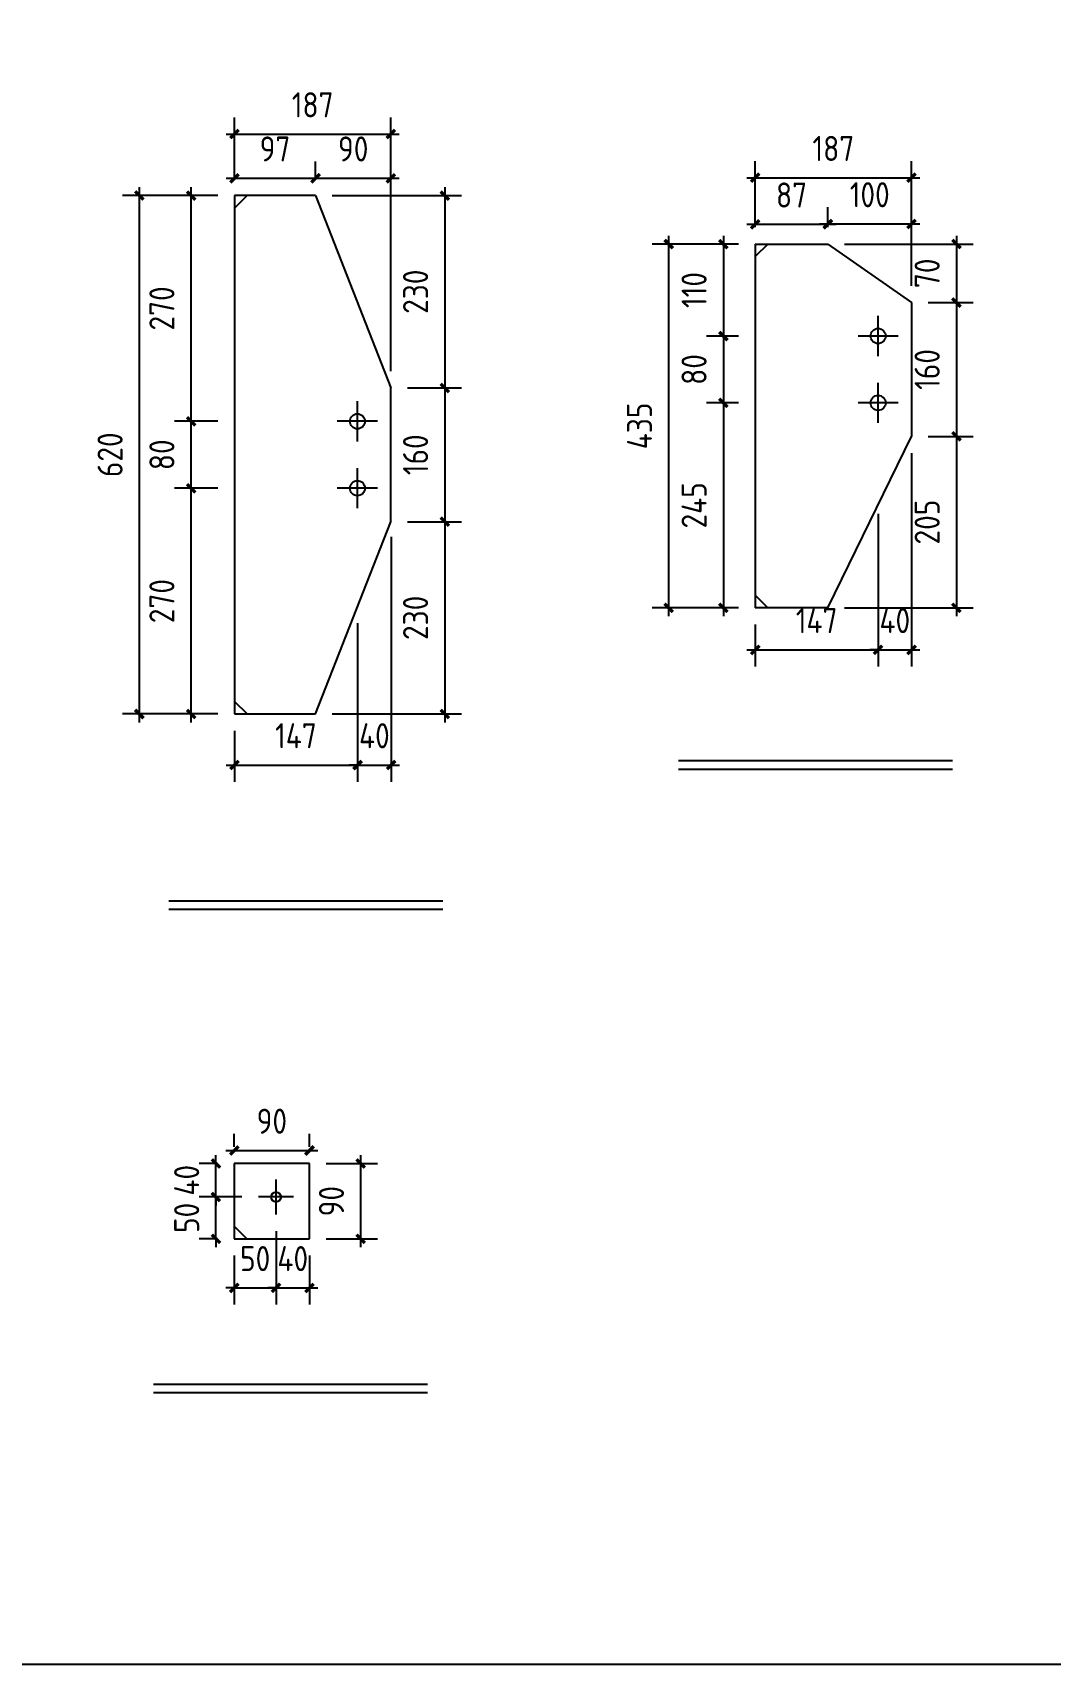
# Model space of a CAD drawing. Extents: x 102162 to 621267, y -39398 to 328893.
# Drawn here: x 287519 to 288736, y 317607 to 319559 of the extents above; entities that cross this region are included whole.
import ezdxf

# ---------------------------------------------------------------- set-up
doc = ezdxf.new("R2010")
doc.units = 0
doc.header["$LTSCALE"] = 1000
doc.header["$MEASUREMENT"] = 0
doc.styles.get("Standard").update_dxf_attribs({"font": 'gbenor.shx', "bigfont": 'gbcbig.shx'})
doc.dimstyles.get("Standard").update_dxf_attribs({"dimscale": 100, "dimtxt": 3.5, "dimasz": 1, "dimexe": 2.5, "dimexo": 3, "dimgap": 1.5, "dimtad": 1, "dimdec": 0, "dimzin": 0, "dimdsep": 46, "dimtxsty": 'Standard', "dimblk": 'ARCHTICK', "dimcen": 0.09, "dimadec": 0, "dimazin": 0, "dimtfac": 1, "dimtdec": 0, "dimtix": 1, "dimtmove": 2, "dimatfit": 3, "dimfxl": 1, "dimtolj": 1, "dimtzin": 0, "dimarcsym": 0})

# ---------------------------------------------------------------- blocks, each defined once
blk = doc.blocks.new('_ArchTick')
at = {"color": 0, "linetype": 'ByBlock', "const_width": 0.4}
blk.add_lwpolyline([(-0.5, -0.5), (0.5, 0.5)], dxfattribs=at)
blk = doc.blocks.new('*D10120')
at = {"color": 3, "lineweight": -2}
for p, q in [((287810.1, 318125.3), (287810.1, 318037.6)), ((287760.1, 318096.3), (287760.1, 318037.6)), ((287760.1, 318057.6), (287750.1, 318057.6)), ((287760.1, 318057.6), (287810.1, 318057.6)), ((287810.1, 318057.6), (287820.1, 318057.6))]:
    blk.add_line(p, q, dxfattribs=at)
at = {"layer": 'Defpoints', "color": 0}
for p in [(287810.1, 318145.3), (287760.1, 318116.3), (287810.1, 318057.6)]:
    blk.add_point(p, dxfattribs=at)
at = {"color": 3, "lineweight": -2, "xscale": 10, "yscale": 10, "zscale": 10}
blk.add_blockref('_ArchTick', (287760.1, 318057.6), dxfattribs=at)
at = {"color": 3, "lineweight": -2, "xscale": 10, "yscale": 10, "zscale": 10, "rotation": 180}
blk.add_blockref('_ArchTick', (287810.1, 318057.6), dxfattribs=at)
at = {"color": 0, "insert": (287785.1, 318092.6), "char_height": 30, "attachment_point": 5}
blk.add_mtext('\\A1;50', dxfattribs=at)
blk = doc.blocks.new('*D10121')
at = {"color": 3, "lineweight": -2}
for p, q in [((287810.1, 318125.3), (287810.1, 318037.6)), ((287850.1, 318096.3), (287850.1, 318037.6)), ((287810.1, 318057.6), (287800.1, 318057.6)), ((287810.1, 318057.6), (287850.1, 318057.6)), ((287850.1, 318057.6), (287860.1, 318057.6))]:
    blk.add_line(p, q, dxfattribs=at)
at = {"layer": 'Defpoints', "color": 0}
for p in [(287810.1, 318145.3), (287850.1, 318116.3), (287850.1, 318057.6)]:
    blk.add_point(p, dxfattribs=at)
at = {"color": 3, "lineweight": -2, "xscale": 10, "yscale": 10, "zscale": 10}
blk.add_blockref('_ArchTick', (287810.1, 318057.6), dxfattribs=at)
at = {"color": 3, "lineweight": -2, "xscale": 10, "yscale": 10, "zscale": 10, "rotation": 180}
blk.add_blockref('_ArchTick', (287850.1, 318057.6), dxfattribs=at)
at = {"color": 0, "insert": (287830.1, 318092.6), "char_height": 30, "attachment_point": 5}
blk.add_mtext('\\A1;40', dxfattribs=at)
blk = doc.blocks.new('*D10122')
at = {"color": 3, "lineweight": -2}
for p, q in [((287738.2, 318166.3), (287738.2, 318176.3)), ((287769.1, 318166.3), (287718.2, 318166.3)), ((287738.2, 318116.3), (287738.2, 318166.3)), ((287740.1, 318116.3), (287718.2, 318116.3)), ((287738.2, 318116.3), (287738.2, 318106.3))]:
    blk.add_line(p, q, dxfattribs=at)
at = {"layer": 'Defpoints', "color": 0}
for p in [(287738.2, 318166.3), (287789.1, 318166.3), (287760.1, 318116.3)]:
    blk.add_point(p, dxfattribs=at)
at = {"color": 3, "lineweight": -2, "xscale": 10, "yscale": 10, "zscale": 10}
for p, rotation in [((287738.2, 318166.3), 270), ((287738.2, 318116.3), 90)]:
    blk.add_blockref('_ArchTick', p, dxfattribs=dict(at, rotation=rotation))
at = {"color": 0, "insert": (287703.2, 318141.3), "char_height": 30, "attachment_point": 5, "rotation": 90}
blk.add_mtext('\\A1;50', dxfattribs=at)
blk = doc.blocks.new('*D10123')
at = {"color": 3, "lineweight": -2}
for p, q in [((287738.2, 318206.3), (287738.2, 318216.3)), ((287740.1, 318206.3), (287718.2, 318206.3)), ((287738.2, 318166.3), (287738.2, 318206.3)), ((287769.1, 318166.3), (287718.2, 318166.3)), ((287738.2, 318166.3), (287738.2, 318156.3))]:
    blk.add_line(p, q, dxfattribs=at)
at = {"layer": 'Defpoints', "color": 0}
for p in [(287738.2, 318206.3), (287760.1, 318206.3), (287789.1, 318166.3)]:
    blk.add_point(p, dxfattribs=at)
at = {"color": 3, "lineweight": -2, "xscale": 10, "yscale": 10, "zscale": 10}
for p, rotation in [((287738.2, 318206.3), 270), ((287738.2, 318166.3), 90)]:
    blk.add_blockref('_ArchTick', p, dxfattribs=dict(at, rotation=rotation))
at = {"color": 0, "insert": (287703.2, 318186.3), "char_height": 30, "attachment_point": 5, "rotation": 90}
blk.add_mtext('\\A1;40', dxfattribs=at)
blk = doc.blocks.new('*D10124')
at = {"color": 3, "lineweight": -2}
for p, q in [((287760.1, 318226.3), (287760.1, 318241.9)), ((287850.1, 318226.3), (287850.1, 318241.9)), ((287750.1, 318221.9), (287860.1, 318221.9))]:
    blk.add_line(p, q, dxfattribs=at)
at = {"layer": 'Defpoints', "color": 0}
for p in [(287850.1, 318221.9), (287760.1, 318206.3), (287850.1, 318206.3)]:
    blk.add_point(p, dxfattribs=at)
at = {"color": 3, "lineweight": -2, "xscale": 10, "yscale": 10, "zscale": 10, "rotation": 180}
blk.add_blockref('_ArchTick', (287760.1, 318221.9), dxfattribs=at)
at = {"color": 3, "lineweight": -2, "xscale": 10, "yscale": 10, "zscale": 10}
blk.add_blockref('_ArchTick', (287850.1, 318221.9), dxfattribs=at)
at = {"color": 0, "insert": (287805.1, 318256.9), "char_height": 30, "attachment_point": 5}
blk.add_mtext('\\A1;90', dxfattribs=at)
blk = doc.blocks.new('*D10125')
at = {"color": 3, "lineweight": -2}
for p, q in [((287911.4, 318106.3), (287911.4, 318216.3)), ((287870.1, 318206.3), (287931.4, 318206.3)), ((287870.1, 318116.3), (287931.4, 318116.3))]:
    blk.add_line(p, q, dxfattribs=at)
at = {"layer": 'Defpoints', "color": 0}
for p in [(287850.1, 318206.3), (287911.4, 318206.3), (287850.1, 318116.3)]:
    blk.add_point(p, dxfattribs=at)
at = {"color": 3, "lineweight": -2, "xscale": 10, "yscale": 10, "zscale": 10}
for p, rotation in [((287911.4, 318206.3), 90), ((287911.4, 318116.3), 270)]:
    blk.add_blockref('_ArchTick', p, dxfattribs=dict(at, rotation=rotation))
at = {"color": 0, "insert": (287876.4, 318161.3), "char_height": 30, "attachment_point": 5, "rotation": 90}
blk.add_mtext('\\A1;90', dxfattribs=at)
blk = doc.blocks.new('*D10136')
at = {"color": 3, "lineweight": -2}
for p, q in [((287760.4, 318723.9), (287760.4, 318662.9)), ((287907.4, 318723.9), (287907.4, 318662.9)), ((287750.4, 318682.9), (287917.4, 318682.9))]:
    blk.add_line(p, q, dxfattribs=at)
at = {"layer": 'Defpoints', "color": 0}
for p in [(287760.4, 318743.9), (287907.4, 318743.9), (287907.4, 318682.9)]:
    blk.add_point(p, dxfattribs=at)
at = {"color": 3, "lineweight": -2, "xscale": 10, "yscale": 10, "zscale": 10, "rotation": 180}
blk.add_blockref('_ArchTick', (287760.4, 318682.9), dxfattribs=at)
at = {"color": 3, "lineweight": -2, "xscale": 10, "yscale": 10, "zscale": 10}
blk.add_blockref('_ArchTick', (287907.4, 318682.9), dxfattribs=at)
at = {"color": 0, "insert": (287833.9, 318717.9), "char_height": 30, "attachment_point": 5}
blk.add_mtext('\\A1;147', dxfattribs=at)
blk = doc.blocks.new('*D10018')
at = {"color": 3, "lineweight": -2}
for p, q in [((287947.7, 318955.6), (287947.7, 318662.9)), ((287907.7, 318852.5), (287907.7, 318662.9)), ((287907.7, 318682.9), (287897.7, 318682.9)), ((287907.7, 318682.9), (287947.7, 318682.9)), ((287947.7, 318682.9), (287957.7, 318682.9))]:
    blk.add_line(p, q, dxfattribs=at)
at = {"layer": 'Defpoints', "color": 0}
for p in [(287947.7, 318975.6), (287907.7, 318872.5), (287947.7, 318682.9)]:
    blk.add_point(p, dxfattribs=at)
at = {"color": 3, "lineweight": -2, "xscale": 10, "yscale": 10, "zscale": 10}
blk.add_blockref('_ArchTick', (287907.7, 318682.9), dxfattribs=at)
at = {"color": 3, "lineweight": -2, "xscale": 10, "yscale": 10, "zscale": 10, "rotation": 180}
blk.add_blockref('_ArchTick', (287947.7, 318682.9), dxfattribs=at)
at = {"color": 0, "insert": (287927.7, 318717.9), "char_height": 30, "attachment_point": 5}
blk.add_mtext('\\A1;40', dxfattribs=at)
blk = doc.blocks.new('*D10019')
at = {"color": 3, "lineweight": -2}
for p, q in [((287740.4, 319013.9), (287688.6, 319013.9)), ((287708.6, 318733.9), (287708.6, 319023.9)), ((287740.4, 318743.9), (287688.6, 318743.9))]:
    blk.add_line(p, q, dxfattribs=at)
at = {"layer": 'Defpoints', "color": 0}
for p in [(287708.6, 319013.9), (287760.4, 319013.9), (287760.4, 318743.9)]:
    blk.add_point(p, dxfattribs=at)
at = {"color": 3, "lineweight": -2, "xscale": 10, "yscale": 10, "zscale": 10}
for p, rotation in [((287708.6, 319013.9), 90), ((287708.6, 318743.9), 270)]:
    blk.add_blockref('_ArchTick', p, dxfattribs=dict(at, rotation=rotation))
at = {"color": 0, "insert": (287673.6, 318878.9), "char_height": 30, "attachment_point": 5, "rotation": 90}
blk.add_mtext('\\A1;270', dxfattribs=at)
blk = doc.blocks.new('*D10020')
at = {"color": 3, "lineweight": -2}
for p, q in [((287740.4, 319093.9), (287688.6, 319093.9)), ((287708.6, 319003.9), (287708.6, 319103.9)), ((287740.4, 319013.9), (287688.6, 319013.9))]:
    blk.add_line(p, q, dxfattribs=at)
at = {"layer": 'Defpoints', "color": 0}
for p in [(287708.6, 319093.9), (287760.4, 319093.9), (287760.4, 319013.9)]:
    blk.add_point(p, dxfattribs=at)
at = {"color": 3, "lineweight": -2, "xscale": 10, "yscale": 10, "zscale": 10}
for p, rotation in [((287708.6, 319093.9), 90), ((287708.6, 319013.9), 270)]:
    blk.add_blockref('_ArchTick', p, dxfattribs=dict(at, rotation=rotation))
at = {"color": 0, "insert": (287673.6, 319053.9), "char_height": 30, "attachment_point": 5, "rotation": 90}
blk.add_mtext('\\A1;80', dxfattribs=at)
blk = doc.blocks.new('*D10137')
at = {"color": 3, "lineweight": -2}
for p, q in [((287740.4, 319363.9), (287688.6, 319363.9)), ((287708.6, 319083.9), (287708.6, 319373.9)), ((287740.4, 319093.9), (287688.6, 319093.9))]:
    blk.add_line(p, q, dxfattribs=at)
at = {"layer": 'Defpoints', "color": 0}
for p in [(287708.6, 319363.9), (287760.4, 319363.9), (287760.4, 319093.9)]:
    blk.add_point(p, dxfattribs=at)
at = {"color": 3, "lineweight": -2, "xscale": 10, "yscale": 10, "zscale": 10}
for p, rotation in [((287708.6, 319363.9), 90), ((287708.6, 319093.9), 270)]:
    blk.add_blockref('_ArchTick', p, dxfattribs=dict(at, rotation=rotation))
at = {"color": 0, "insert": (287673.6, 319228.9), "char_height": 30, "attachment_point": 5, "rotation": 90}
blk.add_mtext('\\A1;270', dxfattribs=at)
blk = doc.blocks.new('*D10138')
at = {"color": 3, "lineweight": -2}
for p, q in [((287740.4, 319363.9), (287626.6, 319363.9)), ((287646.6, 318733.9), (287646.6, 319373.9)), ((287740.4, 318743.9), (287626.6, 318743.9))]:
    blk.add_line(p, q, dxfattribs=at)
at = {"layer": 'Defpoints', "color": 0}
for p in [(287646.6, 319363.9), (287760.4, 319363.9), (287760.4, 318743.9)]:
    blk.add_point(p, dxfattribs=at)
at = {"color": 3, "lineweight": -2, "xscale": 10, "yscale": 10, "zscale": 10}
for p, rotation in [((287646.6, 319363.9), 90), ((287646.6, 318743.9), 270)]:
    blk.add_blockref('_ArchTick', p, dxfattribs=dict(at, rotation=rotation))
at = {"color": 0, "insert": (287611.6, 319053.9), "char_height": 30, "attachment_point": 5, "rotation": 90}
blk.add_mtext('\\A1;620', dxfattribs=at)
blk = doc.blocks.new('*D10021')
at = {"color": 3, "lineweight": -2}
for p, q in [((287760.4, 319383.9), (287760.4, 319457.4)), ((287947.4, 319153.9), (287947.4, 319457.4)), ((287750.4, 319437.4), (287957.4, 319437.4))]:
    blk.add_line(p, q, dxfattribs=at)
at = {"layer": 'Defpoints', "color": 0}
for p in [(287947.4, 319437.4), (287760.4, 319363.9), (287947.4, 319133.9)]:
    blk.add_point(p, dxfattribs=at)
at = {"color": 3, "lineweight": -2, "xscale": 10, "yscale": 10, "zscale": 10, "rotation": 180}
blk.add_blockref('_ArchTick', (287760.4, 319437.4), dxfattribs=at)
at = {"color": 3, "lineweight": -2, "xscale": 10, "yscale": 10, "zscale": 10}
blk.add_blockref('_ArchTick', (287947.4, 319437.4), dxfattribs=at)
at = {"color": 0, "insert": (287853.9, 319472.4), "char_height": 30, "attachment_point": 5}
blk.add_mtext('\\A1;187', dxfattribs=at)
blk = doc.blocks.new('*D10022')
at = {"color": 3, "lineweight": -2}
for p, q in [((287877.4, 319363.9), (288032, 319363.9)), ((288012, 319373.9), (288012, 319123.9)), ((287967.4, 319133.9), (288032, 319133.9))]:
    blk.add_line(p, q, dxfattribs=at)
at = {"layer": 'Defpoints', "color": 0}
for p in [(287857.4, 319363.9), (287947.4, 319133.9), (288012, 319133.9)]:
    blk.add_point(p, dxfattribs=at)
at = {"color": 3, "lineweight": -2, "xscale": 10, "yscale": 10, "zscale": 10}
for p, rotation in [((288012, 319363.9), 90), ((288012, 319133.9), 270)]:
    blk.add_blockref('_ArchTick', p, dxfattribs=dict(at, rotation=rotation))
at = {"color": 0, "insert": (287977, 319248.9), "char_height": 30, "attachment_point": 5, "rotation": 90}
blk.add_mtext('\\A1;230', dxfattribs=at)
blk = doc.blocks.new('*D10023')
at = {"color": 3, "lineweight": -2}
for p, q in [((288012, 319143.9), (288012, 318963.9)), ((287967.4, 319133.9), (288032, 319133.9)), ((287967.4, 318973.9), (288032, 318973.9))]:
    blk.add_line(p, q, dxfattribs=at)
at = {"layer": 'Defpoints', "color": 0}
for p in [(287947.4, 319133.9), (287947.4, 318973.9), (288012, 318973.9)]:
    blk.add_point(p, dxfattribs=at)
at = {"color": 3, "lineweight": -2, "xscale": 10, "yscale": 10, "zscale": 10}
for p, rotation in [((288012, 319133.9), 90), ((288012, 318973.9), 270)]:
    blk.add_blockref('_ArchTick', p, dxfattribs=dict(at, rotation=rotation))
at = {"color": 0, "insert": (287977, 319053.9), "char_height": 30, "attachment_point": 5, "rotation": 90}
blk.add_mtext('\\A1;160', dxfattribs=at)
blk = doc.blocks.new('*D10024')
at = {"color": 3, "lineweight": -2}
for p, q in [((287967.4, 318973.9), (288032, 318973.9)), ((288012, 318983.9), (288012, 318733.9)), ((287877.4, 318743.9), (288032, 318743.9))]:
    blk.add_line(p, q, dxfattribs=at)
at = {"layer": 'Defpoints', "color": 0}
for p in [(287947.4, 318973.9), (287857.4, 318743.9), (288012, 318743.9)]:
    blk.add_point(p, dxfattribs=at)
at = {"color": 3, "lineweight": -2, "xscale": 10, "yscale": 10, "zscale": 10}
for p, rotation in [((288012, 318973.9), 90), ((288012, 318743.9), 270)]:
    blk.add_blockref('_ArchTick', p, dxfattribs=dict(at, rotation=rotation))
at = {"color": 0, "insert": (287977, 318858.9), "char_height": 30, "attachment_point": 5, "rotation": 90}
blk.add_mtext('\\A1;230', dxfattribs=at)
blk = doc.blocks.new('*D10139')
at = {"color": 3, "lineweight": -2}
for p, q in [((287760.4, 319383.9), (287760.4, 319404.6)), ((287857.4, 319383.9), (287857.4, 319404.6)), ((287750.4, 319384.6), (287867.4, 319384.6))]:
    blk.add_line(p, q, dxfattribs=at)
at = {"layer": 'Defpoints', "color": 0}
for p in [(287857.4, 319384.6), (287760.4, 319363.9), (287857.4, 319363.9)]:
    blk.add_point(p, dxfattribs=at)
at = {"color": 3, "lineweight": -2, "xscale": 10, "yscale": 10, "zscale": 10, "rotation": 180}
blk.add_blockref('_ArchTick', (287760.4, 319384.6), dxfattribs=at)
at = {"color": 3, "lineweight": -2, "xscale": 10, "yscale": 10, "zscale": 10}
blk.add_blockref('_ArchTick', (287857.4, 319384.6), dxfattribs=at)
at = {"color": 0, "insert": (287808.9, 319419.6), "char_height": 30, "attachment_point": 5}
blk.add_mtext('\\A1;97', dxfattribs=at)
blk = doc.blocks.new('*D10140')
at = {"color": 3, "lineweight": -2}
for p, q in [((287857.4, 319383.9), (287857.4, 319404.6)), ((287947.4, 319153.9), (287947.4, 319404.6)), ((287847.4, 319384.6), (287957.4, 319384.6))]:
    blk.add_line(p, q, dxfattribs=at)
at = {"layer": 'Defpoints', "color": 0}
for p in [(287947.4, 319384.6), (287857.4, 319363.9), (287947.4, 319133.9)]:
    blk.add_point(p, dxfattribs=at)
at = {"color": 3, "lineweight": -2, "xscale": 10, "yscale": 10, "zscale": 10, "rotation": 180}
blk.add_blockref('_ArchTick', (287857.4, 319384.6), dxfattribs=at)
at = {"color": 3, "lineweight": -2, "xscale": 10, "yscale": 10, "zscale": 10}
blk.add_blockref('_ArchTick', (287947.4, 319384.6), dxfattribs=at)
at = {"color": 0, "insert": (287902.4, 319419.6), "char_height": 30, "attachment_point": 5}
blk.add_mtext('\\A1;90', dxfattribs=at)
blk = doc.blocks.new('*D10141')
at = {"color": 3, "lineweight": -2}
for p, q in [((288363.2, 319305.9), (288325.1, 319305.9)), ((288345.1, 319315.9), (288345.1, 319185.9)), ((288363.2, 319195.9), (288325.1, 319195.9))]:
    blk.add_line(p, q, dxfattribs=at)
at = {"layer": 'Defpoints', "color": 0}
for p in [(288383.2, 319305.9), (288345.1, 319195.9), (288383.2, 319195.9)]:
    blk.add_point(p, dxfattribs=at)
at = {"color": 3, "lineweight": -2, "xscale": 10, "yscale": 10, "zscale": 10}
for p, rotation in [((288345.1, 319305.9), 90), ((288345.1, 319195.9), 270)]:
    blk.add_blockref('_ArchTick', p, dxfattribs=dict(at, rotation=rotation))
at = {"color": 0, "insert": (288310.1, 319250.9), "char_height": 30, "attachment_point": 5, "rotation": 90}
blk.add_mtext('\\A1;110', dxfattribs=at)
blk = doc.blocks.new('*D10025')
at = {"color": 3, "lineweight": -2}
for p, q in [((288345.1, 319205.9), (288345.1, 319105.9)), ((288363.2, 319195.9), (288325.1, 319195.9)), ((288363.2, 319115.9), (288325.1, 319115.9))]:
    blk.add_line(p, q, dxfattribs=at)
at = {"layer": 'Defpoints', "color": 0}
for p in [(288383.2, 319195.9), (288345.1, 319115.9), (288383.2, 319115.9)]:
    blk.add_point(p, dxfattribs=at)
at = {"color": 3, "lineweight": -2, "xscale": 10, "yscale": 10, "zscale": 10}
for p, rotation in [((288345.1, 319195.9), 90), ((288345.1, 319115.9), 270)]:
    blk.add_blockref('_ArchTick', p, dxfattribs=dict(at, rotation=rotation))
at = {"color": 0, "insert": (288310.1, 319155.9), "char_height": 30, "attachment_point": 5, "rotation": 90}
blk.add_mtext('\\A1;80', dxfattribs=at)
blk = doc.blocks.new('*D10142')
at = {"color": 3, "lineweight": -2}
for p, q in [((288345.1, 319125.9), (288345.1, 318860.9)), ((288363.2, 319115.9), (288325.1, 319115.9)), ((288363.2, 318870.9), (288325.1, 318870.9))]:
    blk.add_line(p, q, dxfattribs=at)
at = {"layer": 'Defpoints', "color": 0}
for p in [(288383.2, 319115.9), (288345.1, 318870.9), (288383.2, 318870.9)]:
    blk.add_point(p, dxfattribs=at)
at = {"color": 3, "lineweight": -2, "xscale": 10, "yscale": 10, "zscale": 10}
for p, rotation in [((288345.1, 319115.9), 90), ((288345.1, 318870.9), 270)]:
    blk.add_blockref('_ArchTick', p, dxfattribs=dict(at, rotation=rotation))
at = {"color": 0, "insert": (288310.1, 318993.4), "char_height": 30, "attachment_point": 5, "rotation": 90}
blk.add_mtext('\\A1;245', dxfattribs=at)
blk = doc.blocks.new('*D10026')
at = {"color": 3, "lineweight": -2}
for p, q in [((288383.2, 318850.9), (288383.2, 318800.6)), ((288530.2, 318850.9), (288530.2, 318800.6)), ((288373.2, 318820.6), (288540.2, 318820.6))]:
    blk.add_line(p, q, dxfattribs=at)
at = {"layer": 'Defpoints', "color": 0}
for p in [(288383.2, 318870.9), (288530.2, 318870.9), (288530.2, 318820.6)]:
    blk.add_point(p, dxfattribs=at)
at = {"color": 3, "lineweight": -2, "xscale": 10, "yscale": 10, "zscale": 10, "rotation": 180}
blk.add_blockref('_ArchTick', (288383.2, 318820.6), dxfattribs=at)
at = {"color": 3, "lineweight": -2, "xscale": 10, "yscale": 10, "zscale": 10}
blk.add_blockref('_ArchTick', (288530.2, 318820.6), dxfattribs=at)
at = {"color": 0, "insert": (288456.7, 318855.6), "char_height": 30, "attachment_point": 5}
blk.add_mtext('\\A1;147', dxfattribs=at)
blk = doc.blocks.new('*D10143')
at = {"color": 3, "lineweight": -2}
for p, q in [((288570.2, 319055.9), (288570.2, 318800.6)), ((288530.2, 318983.3), (288530.2, 318800.6)), ((288530.2, 318820.6), (288520.2, 318820.6)), ((288530.2, 318820.6), (288570.2, 318820.6)), ((288570.2, 318820.6), (288580.2, 318820.6))]:
    blk.add_line(p, q, dxfattribs=at)
at = {"layer": 'Defpoints', "color": 0}
for p in [(288570.2, 319075.9), (288530.2, 319003.3), (288570.2, 318820.6)]:
    blk.add_point(p, dxfattribs=at)
at = {"color": 3, "lineweight": -2, "xscale": 10, "yscale": 10, "zscale": 10}
blk.add_blockref('_ArchTick', (288530.2, 318820.6), dxfattribs=at)
at = {"color": 3, "lineweight": -2, "xscale": 10, "yscale": 10, "zscale": 10, "rotation": 180}
blk.add_blockref('_ArchTick', (288570.2, 318820.6), dxfattribs=at)
at = {"color": 0, "insert": (288550.2, 318855.6), "char_height": 30, "attachment_point": 5}
blk.add_mtext('\\A1;40', dxfattribs=at)
blk = doc.blocks.new('*D10144')
at = {"color": 3, "lineweight": -2}
for p, q in [((288363.2, 319305.9), (288259.8, 319305.9)), ((288279.8, 318860.9), (288279.8, 319315.9)), ((288363.2, 318870.9), (288259.8, 318870.9))]:
    blk.add_line(p, q, dxfattribs=at)
at = {"layer": 'Defpoints', "color": 0}
for p in [(288279.8, 319305.9), (288383.2, 319305.9), (288383.2, 318870.9)]:
    blk.add_point(p, dxfattribs=at)
at = {"color": 3, "lineweight": -2, "xscale": 10, "yscale": 10, "zscale": 10}
for p, rotation in [((288279.8, 319305.9), 90), ((288279.8, 318870.9), 270)]:
    blk.add_blockref('_ArchTick', p, dxfattribs=dict(at, rotation=rotation))
at = {"color": 0, "insert": (288244.8, 319088.4), "char_height": 30, "attachment_point": 5, "rotation": 90}
blk.add_mtext('\\A1;435', dxfattribs=at)
blk = doc.blocks.new('*D10027')
at = {"color": 3, "lineweight": -2}
for p, q in [((288623.9, 319245.9), (288623.9, 319065.9)), ((288590.2, 319235.9), (288643.9, 319235.9)), ((288590.2, 319075.9), (288643.9, 319075.9))]:
    blk.add_line(p, q, dxfattribs=at)
at = {"layer": 'Defpoints', "color": 0}
for p in [(288570.2, 319235.9), (288570.2, 319075.9), (288623.9, 319075.9)]:
    blk.add_point(p, dxfattribs=at)
at = {"color": 3, "lineweight": -2, "xscale": 10, "yscale": 10, "zscale": 10}
for p, rotation in [((288623.9, 319235.9), 90), ((288623.9, 319075.9), 270)]:
    blk.add_blockref('_ArchTick', p, dxfattribs=dict(at, rotation=rotation))
at = {"color": 0, "insert": (288588.9, 319155.9), "char_height": 30, "attachment_point": 5, "rotation": 90}
blk.add_mtext('\\A1;160', dxfattribs=at)
blk = doc.blocks.new('*D10028')
at = {"color": 3, "lineweight": -2}
for p, q in [((288623.9, 319085.9), (288623.9, 318860.9)), ((288590.2, 319075.9), (288643.9, 319075.9)), ((288490.2, 318870.9), (288643.9, 318870.9))]:
    blk.add_line(p, q, dxfattribs=at)
at = {"layer": 'Defpoints', "color": 0}
for p in [(288570.2, 319075.9), (288470.2, 318870.9), (288623.9, 318870.9)]:
    blk.add_point(p, dxfattribs=at)
at = {"color": 3, "lineweight": -2, "xscale": 10, "yscale": 10, "zscale": 10}
for p, rotation in [((288623.9, 319075.9), 90), ((288623.9, 318870.9), 270)]:
    blk.add_blockref('_ArchTick', p, dxfattribs=dict(at, rotation=rotation))
at = {"color": 0, "insert": (288588.9, 318973.4), "char_height": 30, "attachment_point": 5, "rotation": 90}
blk.add_mtext('\\A1;205', dxfattribs=at)
blk = doc.blocks.new('*D10029')
at = {"color": 3, "lineweight": -2}
for p, q in [((288490.2, 319305.9), (288643.9, 319305.9)), ((288623.9, 319315.9), (288623.9, 319225.9)), ((288590.2, 319235.9), (288643.9, 319235.9))]:
    blk.add_line(p, q, dxfattribs=at)
at = {"layer": 'Defpoints', "color": 0}
for p in [(288470.2, 319305.9), (288570.2, 319235.9), (288623.9, 319235.9)]:
    blk.add_point(p, dxfattribs=at)
at = {"color": 3, "lineweight": -2, "xscale": 10, "yscale": 10, "zscale": 10}
for p, rotation in [((288623.9, 319305.9), 90), ((288623.9, 319235.9), 270)]:
    blk.add_blockref('_ArchTick', p, dxfattribs=dict(at, rotation=rotation))
at = {"color": 0, "insert": (288588.9, 319270.9), "char_height": 30, "attachment_point": 5, "rotation": 90}
blk.add_mtext('\\A1;70', dxfattribs=at)
blk = doc.blocks.new('*D10145')
at = {"color": 3, "lineweight": -2}
for p, q in [((288470.2, 319325.9), (288470.2, 319349.9)), ((288570.2, 319255.9), (288570.2, 319349.9)), ((288460.2, 319329.9), (288580.2, 319329.9))]:
    blk.add_line(p, q, dxfattribs=at)
at = {"layer": 'Defpoints', "color": 0}
for p in [(288570.2, 319329.9), (288470.2, 319305.9), (288570.2, 319235.9)]:
    blk.add_point(p, dxfattribs=at)
at = {"color": 3, "lineweight": -2, "xscale": 10, "yscale": 10, "zscale": 10, "rotation": 180}
blk.add_blockref('_ArchTick', (288470.2, 319329.9), dxfattribs=at)
at = {"color": 3, "lineweight": -2, "xscale": 10, "yscale": 10, "zscale": 10}
blk.add_blockref('_ArchTick', (288570.2, 319329.9), dxfattribs=at)
at = {"color": 0, "insert": (288520.2, 319364.9), "char_height": 30, "attachment_point": 5}
blk.add_mtext('\\A1;100', dxfattribs=at)
blk = doc.blocks.new('*D10030')
at = {"color": 3, "lineweight": -2}
for p, q in [((288383.2, 319325.9), (288383.2, 319405.2)), ((288570.2, 319255.9), (288570.2, 319405.2)), ((288373.2, 319385.2), (288580.2, 319385.2))]:
    blk.add_line(p, q, dxfattribs=at)
at = {"layer": 'Defpoints', "color": 0}
for p in [(288570.2, 319385.2), (288383.2, 319305.9), (288570.2, 319235.9)]:
    blk.add_point(p, dxfattribs=at)
at = {"color": 3, "lineweight": -2, "xscale": 10, "yscale": 10, "zscale": 10, "rotation": 180}
blk.add_blockref('_ArchTick', (288383.2, 319385.2), dxfattribs=at)
at = {"color": 3, "lineweight": -2, "xscale": 10, "yscale": 10, "zscale": 10}
blk.add_blockref('_ArchTick', (288570.2, 319385.2), dxfattribs=at)
at = {"color": 0, "insert": (288476.7, 319420.2), "char_height": 30, "attachment_point": 5}
blk.add_mtext('\\A1;187', dxfattribs=at)
blk = doc.blocks.new('*D10146')
at = {"color": 3, "lineweight": -2}
for p, q in [((288383.2, 319325.9), (288383.2, 319349.5)), ((288470.2, 319325.9), (288470.2, 319349.5)), ((288373.2, 319329.5), (288480.2, 319329.5))]:
    blk.add_line(p, q, dxfattribs=at)
at = {"layer": 'Defpoints', "color": 0}
for p in [(288470.2, 319329.5), (288383.2, 319305.9), (288470.2, 319305.9)]:
    blk.add_point(p, dxfattribs=at)
at = {"color": 3, "lineweight": -2, "xscale": 10, "yscale": 10, "zscale": 10, "rotation": 180}
blk.add_blockref('_ArchTick', (288383.2, 319329.5), dxfattribs=at)
at = {"color": 3, "lineweight": -2, "xscale": 10, "yscale": 10, "zscale": 10}
blk.add_blockref('_ArchTick', (288470.2, 319329.5), dxfattribs=at)
at = {"color": 0, "insert": (288426.7, 319364.5), "char_height": 30, "attachment_point": 5}
blk.add_mtext('\\A1;87', dxfattribs=at)

msp = doc.modelspace()

# ---------------------------------------------------------------- linework, layer by layer
for p, q in [((287760.4, 319363.9), (287760.4, 318743.9)), ((287857.4, 319363.9), (287760.4, 319363.9)), ((287775.4, 319363.9), (287760.4, 319348.9)), ((287857.4, 319363.9), (287947.4, 319133.9)), ((288383.2, 319305.9), (288383.2, 318870.9)), ((288383.2, 319305.9), (288470.2, 319305.9)), ((288398.2, 319305.9), (288383.2, 319290.9)), ((288470.2, 319305.9), (288570.2, 319235.9)), ((288570.2, 319235.9), (288570.2, 319075.9)), ((288530.2, 319171.9), (288530.2, 319219.9)), ((288554.2, 319195.9), (288506.2, 319195.9)), ((287947.4, 318973.9), (287947.4, 319133.9)), ((288530.2, 319091.9), (288530.2, 319139.9)), ((287907.4, 319069.9), (287907.4, 319117.9)), ((288554.2, 319115.9), (288506.2, 319115.9)), ((287931.4, 319093.9), (287883.4, 319093.9)), ((288470.2, 318870.9), (288570.2, 319075.9)), ((287907.4, 318989.9), (287907.4, 319037.9)), ((287931.4, 319013.9), (287883.4, 319013.9)), ((287857.4, 318743.9), (287947.4, 318973.9)), ((288383.2, 318885.9), (288398.2, 318870.9)), ((288470.2, 318870.9), (288383.2, 318870.9)), ((287760.4, 318758.9), (287775.4, 318743.9)), ((287760.4, 318743.9), (287857.4, 318743.9)), ((288291.5, 318688.1), (288619.3, 318688.1)), ((288291.5, 318678.1), (288619.3, 318678.1)), ((287681.8, 318520.4), (288009.6, 318520.4)), ((287681.8, 318510.4), (288009.6, 318510.4)), ((287760.1, 318206.3), (287760.1, 318116.3)), ((287850.1, 318206.3), (287760.1, 318206.3)), ((287850.1, 318116.3), (287850.1, 318206.3)), ((287810.1, 318145.3), (287810.1, 318187.3)), ((287831.1, 318166.3), (287789.1, 318166.3)), ((287760.1, 318131.3), (287775.1, 318116.3)), ((287760.1, 318116.3), (287850.1, 318116.3)), ((287663.7, 317942.4), (287991.4, 317942.4)), ((287663.7, 317932.4), (287991.4, 317932.4))]:
    msp.add_line(p, q)
msp.add_lwpolyline([(286301.7, 320757.4), (290756.7, 320757.4), (290756.7, 317607.4), (286301.7, 317607.4)], close=True)
for centre, radius in [((288530.2, 319195.9), 9), ((288530.2, 319115.9), 9), ((287907.4, 319093.9), 9), ((287907.4, 319013.9), 9), ((287810.1, 318166.3), 6)]:
    msp.add_circle(centre, radius)

# ---------------------------------------------------------------- dimensions: what is measured, and where the dimension line sits
for base, p1, p2, picture, middle in [((287947.4, 319437.4), (287760.4, 319363.9), (287947.4, 319133.9), '*D10021', (287853.9, 319472.4)), ((287857.4, 319384.6), (287760.4, 319363.9), (287857.4, 319363.9), '*D10139', (287808.9, 319419.6)), ((287947.4, 319384.6), (287857.4, 319363.9), (287947.4, 319133.9), '*D10140', (287902.4, 319419.6)), ((288570.2, 319385.2), (288383.2, 319305.9), (288570.2, 319235.9), '*D10030', (288476.7, 319420.2)), ((288570.2, 319329.9), (288470.2, 319305.9), (288570.2, 319235.9), '*D10145', (288520.2, 319364.9)), ((288570.2, 318820.6), (288530.2, 319003.3), (288570.2, 319075.9), '*D10143', (288550.2, 318855.6)), ((287947.7, 318682.9), (287907.7, 318872.5), (287947.7, 318975.6), '*D10018', (287927.7, 318717.9)), ((288530.2, 318820.6), (288383.2, 318870.9), (288530.2, 318870.9), '*D10026', (288456.7, 318855.6)), ((287907.4, 318682.9), (287760.4, 318743.9), (287907.4, 318743.9), '*D10136', (287833.9, 318717.9)), ((287810.1, 318057.6), (287760.1, 318116.3), (287810.1, 318145.3), '*D10120', (287785.1, 318092.6)), ((287850.1, 318057.6), (287810.1, 318145.3), (287850.1, 318116.3), '*D10121', (287830.1, 318092.6))]:
    dim = msp.add_linear_dim(base=base, p1=p1, p2=p2, dimstyle='Standard', override={"dimtxt": 0.3, "dimasz": 0.1, "dimexe": 0.2, "dimexo": 0.2, "dimgap": 0.2, "dimdle": 0.1, "dimclrd": 3, "dimclre": 3})
    dim.commit()
    dim.dimension.update_dxf_attribs({"geometry": picture, "text_midpoint": middle})
for p1, p2, distance, picture, middle in [((288383.2, 319305.9), (288470.2, 319305.9), 23.6, '*D10146', (288426.7, 319364.5)), ((287760.4, 318743.9), (287760.4, 319363.9), 113.9, '*D10138', (287611.6, 319053.9)), ((288383.2, 318870.9), (288383.2, 319305.9), 103.4, '*D10144', (288244.8, 319088.4)), ((287760.1, 318206.3), (287850.1, 318206.3), 15.6, '*D10124', (287805.1, 318256.9)), ((287850.1, 318116.3), (287850.1, 318206.3), -61.3, '*D10125', (287876.4, 318161.3))]:
    dim = msp.add_aligned_dim(p1=p1, p2=p2, distance=distance, dimstyle='Standard', override={"dimtxt": 0.3, "dimasz": 0.1, "dimexe": 0.2, "dimexo": 0.2, "dimgap": 0.2, "dimdle": 0.1, "dimclrd": 3, "dimclre": 3})
    dim.commit()
    dim.dimension.update_dxf_attribs({"geometry": picture, "text_midpoint": middle})
for base, p1, p2, picture, middle in [((287708.6, 319363.9), (287760.4, 319093.9), (287760.4, 319363.9), '*D10137', (287673.6, 319228.9)), ((288012, 319133.9), (287857.4, 319363.9), (287947.4, 319133.9), '*D10022', (287977, 319248.9)), ((288345.1, 319195.9), (288383.2, 319305.9), (288383.2, 319195.9), '*D10141', (288310.1, 319250.9)), ((288623.9, 319235.9), (288470.2, 319305.9), (288570.2, 319235.9), '*D10029', (288588.9, 319270.9)), ((288623.9, 319075.9), (288570.2, 319235.9), (288570.2, 319075.9), '*D10027', (288588.9, 319155.9)), ((288345.1, 319115.9), (288383.2, 319195.9), (288383.2, 319115.9), '*D10025', (288310.1, 319155.9)), ((288012, 318973.9), (287947.4, 319133.9), (287947.4, 318973.9), '*D10023', (287977, 319053.9)), ((288345.1, 318870.9), (288383.2, 319115.9), (288383.2, 318870.9), '*D10142', (288310.1, 318993.4)), ((287708.6, 319093.9), (287760.4, 319013.9), (287760.4, 319093.9), '*D10020', (287673.6, 319053.9)), ((288623.9, 318870.9), (288570.2, 319075.9), (288470.2, 318870.9), '*D10028', (288588.9, 318973.4)), ((287708.6, 319013.9), (287760.4, 318743.9), (287760.4, 319013.9), '*D10019', (287673.6, 318878.9)), ((288012, 318743.9), (287947.4, 318973.9), (287857.4, 318743.9), '*D10024', (287977, 318858.9)), ((287738.2, 318206.3), (287789.1, 318166.3), (287760.1, 318206.3), '*D10123', (287703.2, 318186.3)), ((287738.2, 318166.3), (287760.1, 318116.3), (287789.1, 318166.3), '*D10122', (287703.2, 318141.3))]:
    dim = msp.add_linear_dim(base=base, p1=p1, p2=p2, angle=90, dimstyle='Standard', override={"dimtxt": 0.3, "dimasz": 0.1, "dimexe": 0.2, "dimexo": 0.2, "dimgap": 0.2, "dimdle": 0.1, "dimclrd": 3, "dimclre": 3})
    dim.commit()
    dim.dimension.update_dxf_attribs({"geometry": picture, "text_midpoint": middle})

doc.saveas('drawing.dxf')
